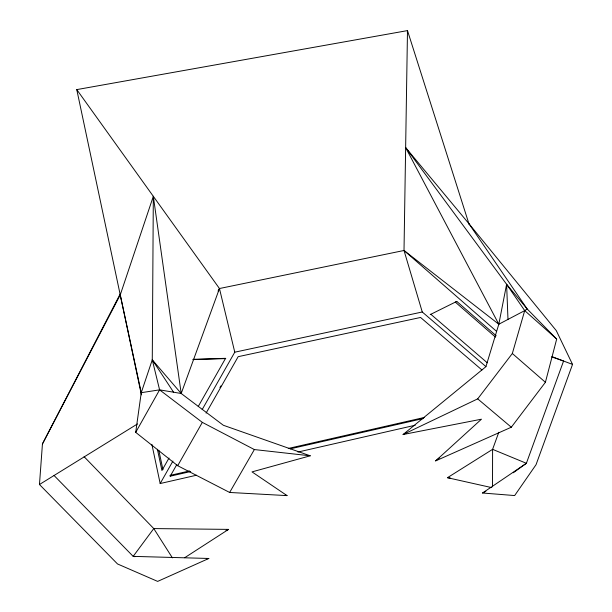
<?xml version="1.0" encoding="UTF-8"?>
<svg xmlns="http://www.w3.org/2000/svg" width="612" height="612" viewBox="0 0 612 612"><rect width="100%" height="100%" fill="white"/><g stroke="black" fill="none" stroke-linecap="round" stroke-linejoin="round"><path stroke-width="0.92" d="M492.515 486.854L492.599 449.338L498.803 432.271M310.23 455.81L223.349 425.271L181.198 393.493L152.273 359.825L141.25 392.69L135.703 432.355L177.694 465.709L229.645 492.461L287.043 495.613L252.014 471.89L310.23 455.81L254.363 449.56L202.335 422.379L159.594 389.852L152.273 359.825L153.321 196.33L120.243 294.915L42.442 443.937L39.466 484.513L117.519 563.958L157.651 581.4L208.814 558.473L133.171 556.369L54.063 475.493M485.943 366.626L422.265 311.99L404.012 250.484L407.493 30.6L76.775 89.604L141.403 394.847M407.34 32.505L407.493 30.6L469.152 224.474M218.056 291.029L219.456 288.527L404.012 250.484L498.811 324.23L506.614 284.289L405.641 147.591L498.811 324.23L485.905 366.687L403.071 434.52L481.468 419.189L435.645 460.89L511.311 427.222L545.407 382.293L556.683 339.071L527.192 308.983L506.614 284.289L507.983 319.41M403.071 434.52L477.704 398.863L512.336 353.499L524.713 310.613L527.192 308.983L468.891 223.648L405.641 147.591M120.243 294.915L141.25 392.69L159.594 389.852L181.198 393.493L219.456 288.527L76.775 89.604M468.891 223.648L556.293 330.633L572.534 364.4L536.043 464.699L514.654 495.559L482.539 493.012L526.381 463.299L563.576 361.042L552.108 356.934M42.442 443.937L120.22 293.913M135.703 432.355L159.594 389.852M169.004 458.044L161.928 470.506L157.406 449.262M198.234 406.521L225.576 358.318L193.469 359.313M196.475 475.233L160.176 483.534L172.921 461.088M202.197 409.543L234.771 352.191L219.456 288.527M219.953 387.564L220.894 385.904M190.684 471.531L170.213 476.197L176.822 464.577M206.083 413.123L238.167 356.681L420.559 317.467L481.919 369.962M177.694 465.709L202.335 422.379M229.645 492.461L254.363 449.56M435.645 460.89L439.385 457.914M513.292 472.762L526.381 463.299L492.599 449.338L447.448 477.697L491.589 487.58M184.686 557.723L228.551 529.388L153.773 528.584L84.104 456.69M39.466 484.513L137.486 423.94M496.194 335.789L456.774 301.41L455.382 302.183L495.506 337.143M498.811 324.23L524.713 310.613L556.683 339.071M482.539 493.012L485.867 491.268M430.221 314.591L456.774 301.41M225.966 530.596L228.551 529.388M297.922 452.046L415.196 425.248M189.567 470.949L170.006 475.402L170.213 476.197M288.298 448.458L424.277 417.476M290.218 448.848L423.244 418.532M234.771 352.191L422.265 311.99M206.94 558.756L208.814 558.473M192.742 359.611L225.774 358.601M447.448 477.697L450.248 477.98M135.03 556.675L133.171 556.369L153.773 528.584L172.393 557.853M285.23 495.032L287.043 495.613M552.016 357.048L553.799 357.683M552.001 356.697L572.534 364.4M477.704 398.863L511.311 427.222M430.779 314.224L487.29 362.801M512.336 353.499L545.407 382.293M404.012 250.484L496.37 331.191M506.614 284.289L524.713 310.613M152.273 359.825L173.579 392.208M158.814 450.31L162.945 469.679M151.875 444.327L160.176 483.534M141.25 392.69L141.617 394.526M153.321 196.33L181.198 393.493"/></g></svg>
